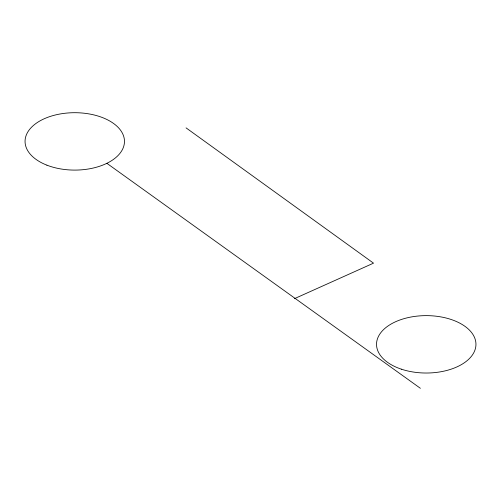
<?xml version="1.0" encoding="UTF-8"?>
<svg xmlns="http://www.w3.org/2000/svg" width="501" height="501" viewBox="0 0 501 501"><rect width="100%" height="100%" fill="white"/><g stroke="black" fill="none" stroke-linecap="round" stroke-linejoin="round"><path stroke-width="0.75" d="M294.438 298.671L373.521 263.157L186.065 127.874M106.976 163.389L420.389 388.3M401.389 369.181A49.705 28.695 0 0 0 475.95 344.331A49.705 28.695 0 0 0 401.389 319.475A49.705 28.695 0 0 0 401.389 369.181M46.9 165.167A49.712 28.701 0 0 0 124.342 143.449A49.712 28.701 0 0 0 53.037 115.587A49.712 28.701 0 0 0 46.9 165.167"/></g></svg>
